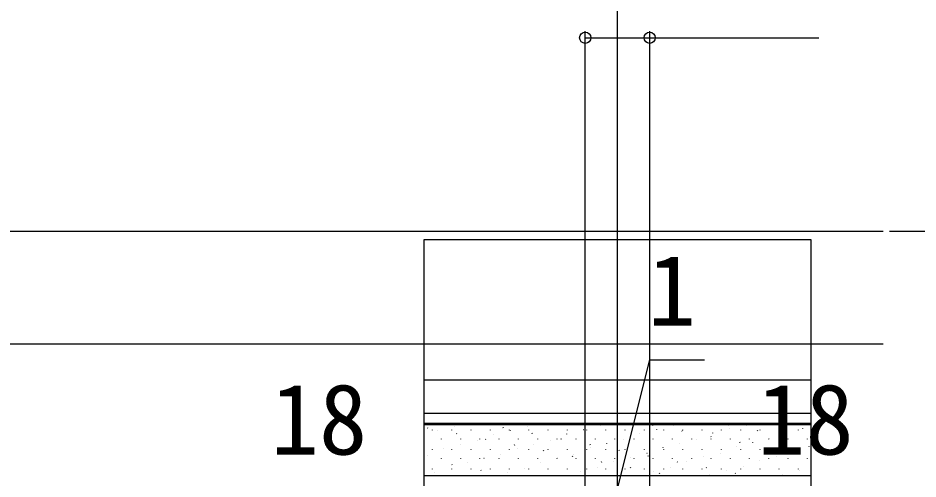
# Model space of a CAD drawing. Units: millimetres, scale not verified. Extents: x -875 to 875, y -1299 to 1291.
# Drawn here: x 658.9 to 798.7, y -292.8 to -221.3 of the extents above; entities that cross this region are included whole.
import ezdxf
from ezdxf.enums import TextEntityAlignment as Align

# ---------------------------------------------------------------- set-up
doc = ezdxf.new("R2010")
doc.units = ezdxf.units.MM
doc.header["$LTSCALE"] = 8
for name, color, linetype in [('0-3_YKK_12', 2, 'Continuous'), ('0-4_YKK_13', 4, 'Continuous'), ('0-5_YKK_D', 6, 'Continuous'), ('0-7_YSS_K', 3, 'Continuous')]:
    doc.layers.add(name, color=color, linetype=linetype)
doc.styles.add('ＭＳ ゴシック', font='')
doc.styles.get('ＭＳ ゴシック').set_extended_font_data('MS Gothic')

msp = doc.modelspace()

# ---------------------------------------------------------------- linework, layer by layer
at = {"layer": '0-3_YKK_12'}
msp.add_line((141.848, -254.347), (793.228, -254.347), dxfattribs=at)
at = {"layer": '0-4_YKK_13'}
for p, q in [((722, -277.447), (782, -277.447)), ((722, -282.643), (782, -282.643)), ((722, -284.171), (782, -284.171)), ((722, -292.331), (722, -284.171)), ((722, -284.358), (782, -284.358)), ((722.575, -284.964), (722.52, -284.88)), ((726.712, -284.766), (726.708, -284.757)), ((734.305, -284.928), (734.25, -284.844)), ((738.048, -284.689), (738.045, -284.68)), ((749.385, -284.613), (749.382, -284.603)), ((757.56, -284.547), (757.505, -284.464)), ((760.722, -284.536), (760.718, -284.527)), ((769.29, -284.511), (769.234, -284.428)), ((772.058, -284.459), (772.055, -284.45)), ((780.766, -284.982), (780.763, -284.972)), ((723.299, -285.255), (723.299, -285.205)), ((724.083, -285.365), (724.079, -285.355)), ((726.289, -285.255), (726.289, -285.205)), ((727.079, -285.848), (727.023, -285.765)), ((729.279, -285.255), (729.279, -285.205)), ((732.269, -285.255), (732.269, -285.205)), ((732.807, -285.934), (732.804, -285.925)), ((735.259, -285.255), (735.259, -285.205)), ((735.419, -285.288), (735.416, -285.279)), ((738.249, -285.255), (738.249, -285.205)), ((738.808, -285.812), (738.753, -285.729)), ((741.239, -285.255), (741.239, -285.205)), ((744.144, -285.858), (744.141, -285.848)), ((744.229, -285.255), (744.229, -285.205)), ((746.756, -285.212), (746.753, -285.202)), ((747.219, -285.255), (747.219, -285.205)), ((750.209, -285.255), (750.209, -285.205)), ((753.199, -285.255), (753.199, -285.205)), ((755.481, -285.781), (755.477, -285.771)), ((756.189, -285.255), (756.189, -285.205)), ((758.093, -285.135), (758.089, -285.125)), ((759.179, -285.255), (759.179, -285.205)), ((762.063, -285.432), (762.008, -285.348)), ((762.169, -285.255), (762.169, -285.205)), ((765.159, -285.255), (765.159, -285.205)), ((766.566, -286.316), (766.511, -286.233)), ((766.817, -285.704), (766.814, -285.695)), ((768.149, -285.255), (768.149, -285.205)), ((769.429, -285.058), (769.426, -285.049)), ((771.139, -285.255), (771.139, -285.205)), ((773.793, -285.396), (773.738, -285.312)), ((774.129, -285.255), (774.129, -285.205)), ((777.119, -285.255), (777.119, -285.205)), ((778.154, -285.628), (778.151, -285.618)), ((778.296, -286.28), (778.241, -286.197)), ((780.109, -285.255), (780.109, -285.205)), ((724.674, -286.68), (724.674, -286.63)), ((727.664, -286.68), (727.664, -286.63)), ((727.683, -287.509), (727.68, -287.5)), ((730.312, -286.91), (730.309, -286.901)), ((730.654, -286.68), (730.654, -286.63)), ((731.582, -286.733), (731.527, -286.649)), ((733.644, -286.68), (733.644, -286.63)), ((736.085, -287.617), (736.03, -287.534)), ((736.634, -286.68), (736.634, -286.63)), ((739.02, -287.432), (739.016, -287.423)), ((739.624, -286.68), (739.624, -286.63)), ((741.649, -286.833), (741.645, -286.824)), ((742.614, -286.68), (742.614, -286.63)), ((743.311, -286.697), (743.256, -286.613)), ((745.604, -286.68), (745.604, -286.63)), ((747.815, -287.581), (747.759, -287.498)), ((748.594, -286.68), (748.594, -286.63)), ((750.356, -287.356), (750.353, -287.346)), ((751.584, -286.68), (751.584, -286.63)), ((752.985, -286.757), (752.982, -286.747)), ((754.574, -286.68), (754.574, -286.63)), ((757.564, -286.68), (757.564, -286.63)), ((760.554, -286.68), (760.554, -286.63)), ((761.693, -287.279), (761.69, -287.27)), ((763.544, -286.68), (763.544, -286.63)), ((764.322, -286.68), (764.319, -286.671)), ((766.534, -286.68), (766.534, -286.63)), ((769.524, -286.68), (769.524, -286.63)), ((771.07, -287.201), (771.014, -287.117)), ((772.514, -286.68), (772.514, -286.63)), ((773.03, -287.202), (773.026, -287.193)), ((775.504, -286.68), (775.504, -286.63)), ((775.659, -286.604), (775.655, -286.594)), ((778.494, -286.68), (778.494, -286.63)), ((781.484, -286.68), (781.484, -286.63)), ((781.754, -287.772), (781.751, -287.762)), ((722.575, -289.131), (722.572, -289.122)), ((723.299, -288.295), (723.299, -288.245)), ((725.071, -288.155), (725.067, -288.146)), ((726.289, -288.295), (726.289, -288.245)), ((729.279, -288.295), (729.279, -288.245)), ((732.269, -288.295), (732.269, -288.245)), ((733.912, -289.054), (733.909, -289.045)), ((735.259, -288.295), (735.259, -288.245)), ((736.407, -288.078), (736.404, -288.069)), ((738.249, -288.295), (738.249, -288.245)), ((740.588, -288.502), (740.533, -288.418)), ((741.239, -288.295), (741.239, -288.245)), ((744.229, -288.295), (744.229, -288.245)), ((745.249, -288.978), (745.245, -288.968)), ((747.219, -288.295), (747.219, -288.245)), ((747.744, -288.002), (747.741, -287.992)), ((750.209, -288.295), (750.209, -288.245)), ((752.318, -288.466), (752.263, -288.382)), ((753.199, -288.295), (753.199, -288.245)), ((756.189, -288.295), (756.189, -288.245)), ((756.585, -288.901), (756.582, -288.892)), ((759.081, -287.925), (759.077, -287.916)), ((759.179, -288.295), (759.179, -288.245)), ((762.169, -288.295), (762.169, -288.245)), ((765.159, -288.295), (765.159, -288.245)), ((767.922, -288.824), (767.919, -288.815)), ((768.149, -288.295), (768.149, -288.245)), ((770.417, -287.848), (770.414, -287.839)), ((771.139, -288.295), (771.139, -288.245)), ((774.129, -288.295), (774.129, -288.245)), ((775.573, -288.085), (775.518, -288.002)), ((777.119, -288.295), (777.119, -288.245)), ((779.259, -288.748), (779.255, -288.738)), ((780.076, -288.97), (780.021, -288.886)), ((780.109, -288.295), (780.109, -288.245)), ((724.674, -289.72), (724.674, -289.67)), ((726.34, -290.651), (726.284, -290.568)), ((727.664, -289.72), (727.664, -289.67)), ((728.671, -290.299), (728.668, -290.29)), ((730.654, -289.72), (730.654, -289.67)), ((731.283, -289.653), (731.28, -289.644)), ((733.644, -289.72), (733.644, -289.67)), ((736.634, -289.72), (736.634, -289.67)), ((739.624, -289.72), (739.624, -289.67)), ((740.008, -290.223), (740.004, -290.213)), ((742.614, -289.72), (742.614, -289.67)), ((742.62, -289.577), (742.617, -289.567)), ((745.091, -289.386), (745.036, -289.303)), ((745.604, -289.72), (745.604, -289.67)), ((748.594, -289.72), (748.594, -289.67)), ((749.595, -290.27), (749.539, -290.187)), ((751.344, -290.146), (751.341, -290.137)), ((751.584, -289.72), (751.584, -289.67)), ((753.957, -289.5), (753.953, -289.491)), ((754.574, -289.72), (754.574, -289.67)), ((756.821, -289.35), (756.766, -289.267)), ((757.564, -289.72), (757.564, -289.67)), ((760.554, -289.72), (760.554, -289.67)), ((761.324, -290.234), (761.269, -290.151)), ((762.681, -290.069), (762.678, -290.06)), ((763.544, -289.72), (763.544, -289.67)), ((765.293, -289.423), (765.29, -289.414)), ((766.534, -289.72), (766.534, -289.67)), ((769.524, -289.72), (769.524, -289.67)), ((772.514, -289.72), (772.514, -289.67)), ((774.018, -289.993), (774.014, -289.983)), ((775.504, -289.72), (775.504, -289.67)), ((776.63, -289.347), (776.627, -289.337)), ((778.494, -289.72), (778.494, -289.67)), ((781.484, -289.72), (781.484, -289.67)), ((723.299, -291.335), (723.299, -291.285)), ((723.547, -291.874), (723.543, -291.865)), ((726.176, -291.275), (726.172, -291.266)), ((726.289, -291.335), (726.289, -291.285)), ((729.279, -291.335), (729.279, -291.285)), ((730.843, -291.535), (730.788, -291.452)), ((732.269, -291.335), (732.269, -291.285)), ((734.883, -291.797), (734.88, -291.788)), ((735.259, -291.335), (735.259, -291.285)), ((737.512, -291.199), (737.509, -291.189)), ((738.249, -291.335), (738.249, -291.285)), ((741.239, -291.335), (741.239, -291.285)), ((744.229, -291.335), (744.229, -291.285)), ((746.22, -291.721), (746.217, -291.711)), ((747.219, -291.335), (747.219, -291.285)), ((748.849, -291.122), (748.846, -291.112)), ((750.209, -291.335), (750.209, -291.285)), ((753.199, -291.335), (753.199, -291.285)), ((754.098, -291.155), (754.043, -291.071)), ((756.189, -291.335), (756.189, -291.285)), ((757.557, -291.644), (757.553, -291.635)), ((758.601, -292.039), (758.546, -291.956)), ((759.179, -291.335), (759.179, -291.285)), ((760.186, -291.045), (760.182, -291.036)), ((762.169, -291.335), (762.169, -291.285)), ((765.159, -291.335), (765.159, -291.285)), ((765.827, -291.119), (765.772, -291.035)), ((768.149, -291.335), (768.149, -291.285)), ((768.893, -291.567), (768.89, -291.558)), ((770.331, -292.003), (770.275, -291.92)), ((771.139, -291.335), (771.139, -291.285)), ((771.522, -290.969), (771.519, -290.959)), ((774.129, -291.335), (774.129, -291.285)), ((777.119, -291.335), (777.119, -291.285)), ((780.109, -291.335), (780.109, -291.285)), ((780.23, -291.491), (780.227, -291.481)), ((754.945, -292.29), (754.941, -292.281)), ((766.281, -292.213), (766.278, -292.204)), ((777.618, -292.137), (777.615, -292.127))]:
    msp.add_line(p, q, dxfattribs=at)
msp.add_lwpolyline([(782, -255.647), (782, -453.047), (722, -453.047), (722, -255.647)], close=True, dxfattribs=at)
msp.add_lwpolyline([(782, -284.171), (782, -292.331), (722, -292.331)], dxfattribs=at)
at = {"layer": '0-5_YKK_D'}
for p, q in [((752, -346.419), (752, -193.347)), ((752, -346.419), (752, -193.347)), ((747, -298.047), (747, -223.347)), ((757, -298.047), (757, -223.347)), ((794.228, -254.347), (824.228, -254.347))]:
    msp.add_line(p, q, dxfattribs=at)
for points in [[(747, -224.347), (757, -224.347), (783.25, -224.347)], [(752, -294.347), (757.019, -274.347), (765.536, -274.347)]]:
    msp.add_lwpolyline(points, dxfattribs=at)
for centre in [(747, -224.347), (757, -224.347)]:
    msp.add_circle(centre, 0.875, dxfattribs=at)
at = {"layer": '0-7_YSS_K'}
msp.add_line((-280.5, -271.847), (793.228, -271.847), dxfattribs=at)

# ---------------------------------------------------------------- texts
at = {"layer": '0-5_YKK_D', "style": 'ＭＳ ゴシック'}
for s, p in [('1', (756.718, -272.347)), ('18', (698.187, -292.347)), ('18', (773.699, -292.347))]:
    msp.add_text(s, height=11, dxfattribs=at).set_placement(p, align=Align.BOTTOM_LEFT)

doc.saveas('drawing.dxf')
